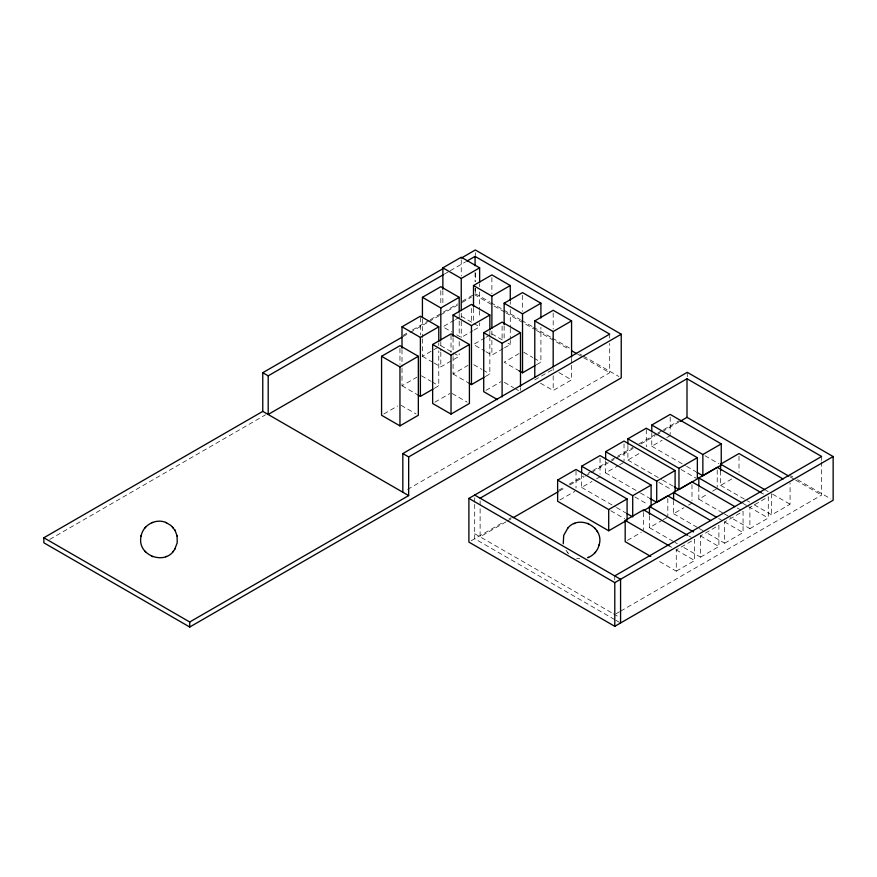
<?xml version="1.0" encoding="UTF-8"?>
<svg xmlns="http://www.w3.org/2000/svg" width="877" height="877" viewBox="0 0 877 877"><rect width="100%" height="100%" fill="white"/><g stroke="black" fill="none" stroke-linecap="round" stroke-linejoin="round"><path stroke-width="0.66" stroke-dasharray="4.38 3.29" d="M444.343 274.139L449.068 271.399M450.252 270.719L465.621 261.85M49.781 539.377L265.523 414.821M403.036 335.431L407.783 332.69M412.519 329.949L429.116 320.368M430.3 319.688L442.151 312.837M443.345 312.157L457.564 303.946M462.311 301.206L475.345 293.674L489.574 301.896M402.96 336.636L408.879 333.227M410.052 332.547L427.79 322.308M428.974 321.629L439.607 315.479M440.791 314.799L457.345 305.24M462.069 302.51L471.53 297.051M454.352 320.171L442.863 326.803L452.05 332.109M455.503 319.513L458.945 317.518M422.429 338.873L422.429 356.292L432.778 350.318M433.918 349.66L438.522 347.007M456.654 334.773L461.247 337.426L472.736 330.782M473.887 330.125L479.631 326.803L479.631 322.791M402.006 368.351L402.006 385.781L416.937 377.154M484.992 337.864L473.503 344.497L484.992 351.129M486.143 337.196L489.585 335.211M433.918 362.925L440.813 366.904L459.197 356.292L459.197 353.617M383.874 413.933L397.665 405.974M453.069 356.555L453.069 373.986L468.011 365.358M434.181 388.434L438.774 385.781L438.774 350.932M486.143 351.798L491.887 355.108L503.376 348.476M504.527 347.818L510.271 344.497L510.271 340.473M434.948 402.148L449.879 393.521M519.085 353.563L504.143 362.19L519.085 370.818M485.244 376.639L489.848 373.986L489.848 337.798M486.011 390.353L500.953 381.725M536.318 364.843L540.912 362.19L540.912 327.34M534.784 379.884L553.179 369.272M540.539 383.194L553.179 390.495L571.563 379.884L571.563 365.139M407.553 489.443L609.701 372.736L609.701 343.433M471.223 540.758L504.22 521.705M508.945 518.987L511.302 517.616M558.539 490.342L564.448 486.932M569.173 484.214L583.348 476.025M588.072 473.306L591.613 471.256M592.786 470.576L606.961 462.387M611.686 459.669L616.41 456.939M617.594 456.259L632.942 447.391M638.851 443.981L656.566 433.753M657.739 433.074L662.464 430.344M663.648 429.664L678.995 420.807M506.128 521.782L480.114 536.801L480.114 506.172M507.301 521.102L512.036 518.373M559.318 491.065L565.226 487.656M569.962 484.926L584.148 476.737M585.332 476.058L590.057 473.328M591.241 472.637L608.978 462.398M610.151 461.719L614.887 458.989M616.071 458.309L633.797 448.07M640.89 443.97L655.075 435.781M656.259 435.102L660.984 432.372M662.168 431.692L678.721 422.133M605.645 460.951L605.645 472.889L618.285 465.599M619.436 464.931L624.029 462.278M627.899 445.45L627.899 460.052L640.539 452.751M651.786 432.986L651.786 446.25L662.135 440.287M666.728 437.623L670.181 435.639M559.932 499.967L574.873 491.35M581.648 474.161L581.648 487.437L591.986 481.462M596.579 478.809L600.032 476.814M720.62 470.796L720.62 485.387L732.109 478.754M627.483 540.342L641.273 532.383M649.44 515.72L649.44 527.658L662.08 520.368M663.231 519.699L667.825 517.046M673.602 500.449L673.602 513.714L683.939 507.739M688.544 505.086L691.986 503.102M698.826 487.206L698.826 499.145L708.024 493.839M712.617 491.186L717.211 488.533M754.275 504.823L771.683 514.876L790.078 504.264L790.078 483.03M676.255 571.157L694.639 560.535L694.639 539.311L676.255 549.923L676.255 571.157L657.684 560.436M700.515 557.147L718.899 546.535L718.899 525.301L700.515 535.913L700.515 557.147L681.944 546.426M724.676 543.203L743.06 532.58L743.06 511.357L724.676 521.968L724.676 543.203L706.106 532.482M749.901 528.634L768.285 518.022L768.285 496.788L749.901 507.41L749.901 528.634L730.168 517.244M615.928 613.845L619.469 611.795M620.653 611.116L821.628 495.088L821.628 461.795M579.708 558.792L576.638 558.254M490.769 302.576L520.412 319.699M521.607 320.379L532.273 326.551M533.468 327.231L551.249 337.502M552.444 338.182L570.225 348.454M579.719 353.935L582.087 355.306M583.282 355.985L618.855 376.529M790.451 475.597L792.83 476.967M797.566 479.708L830.782 498.881M504.604 312.048L475.071 295.001L475.071 288.347M505.777 312.727L535.31 329.774M536.483 330.465L569.557 349.55M577.822 354.319L582.547 357.049M583.72 357.728L609.701 372.736M789.738 476.671L794.463 479.401M795.647 480.081L821.628 495.088M765.698 490.188L768.208 491.635M772.659 494.211L790.078 504.264M704.998 455.744L718.932 463.78M461.247 316.191L472.736 322.824M473.887 323.492L479.631 326.803M491.887 333.885L503.376 340.517M507.98 343.17L510.271 344.497M523.679 352.236L532.876 357.542M534.027 358.211L540.912 362.19M558.923 372.582L571.563 379.884M761.324 492.764L763.648 494.113M720.62 485.387L746.152 500.131M747.314 500.8L749.638 502.148M651.786 446.25L685.452 465.687M686.614 466.356L695.899 471.716M742.753 503.277L747.577 506.062M748.552 506.632L768.285 518.022M681.1 469.535L696.195 478.25M737.261 508.002L740.736 510.019M440.813 345.681L452.313 352.313M453.453 352.971L459.197 356.292M473.755 364.7L481.802 369.338M482.953 370.006L489.848 373.986M504.396 382.383L513.593 387.7M514.744 388.358L519.337 391.01M698.826 499.145L723.207 513.22M724.369 513.889L729.006 516.575M627.899 460.052L661.554 479.478M662.716 480.157L673.163 486.187M658.857 482.383L671.618 489.75M718.68 518.515L723.328 521.19M724.49 521.859L743.06 532.58M422.429 356.292L432.778 362.267M453.069 373.986L469.162 383.271M605.645 472.889L639.311 492.326M640.473 492.995L648.596 497.687M673.602 513.714L697.982 527.79M699.133 528.458L704.944 531.813M634.849 496.919L647.621 504.297M700.328 535.814L718.899 546.535M421.541 375.827L430.728 381.133M431.879 381.802L438.774 385.781M452.181 393.521L467.123 402.148M688.84 535.957L691.164 537.294M581.648 487.437L615.303 506.862M616.465 507.542L625.75 512.902M649.44 527.658L673.821 541.734M674.983 542.403L677.296 543.74M402.006 385.781L418.088 395.067M610.841 510.787L624.764 518.822M669.294 545.9L671.618 547.248M676.068 549.813L694.639 560.535M401.107 405.317L416.049 413.933M474.698 533.72L612.376 613.166M613.462 613.845L619.392 617.265M614.645 619.557L474.698 538.752L474.698 504.385M615.829 620.236L620.576 622.977M568.669 553.815L565.095 549.09M567.09 552.104L567.857 552.992M821.628 456.468L821.628 460.458M771.683 493.641L771.683 514.876M739.004 456.204L739.004 472.122M717.211 469.962L717.211 487.206M691.986 484.521L691.986 500.449M687.272 372.33L687.272 377.79M670.181 417.057L670.181 434.312M667.825 498.476L667.825 515.72M646.283 429.533L646.283 446.777M643.575 512.475L643.575 529.73M624.029 443.707L624.029 460.951M614.744 577.241L614.744 579.905M609.701 334.115L609.701 338.105M600.032 458.243L600.032 474.161M576.014 470.774L576.014 488.029M571.563 358.441L571.563 363.802M553.179 312.979L553.179 329.061M553.179 367.715L553.179 370.39M553.179 375.751L553.179 390.495M522.528 295.286L522.528 311.368M520.489 387.656L520.489 390.331M510.271 301.611L510.271 304.286M510.271 309.647L510.271 327.077M510.271 328.415L510.271 339.136M504.143 326.003L504.143 339.41M502.104 326.112L502.104 340.857M491.887 277.592L491.887 293.674M491.887 330.991L491.887 335.014M491.887 340.375L491.887 355.108M489.848 331.1L489.848 336.461M480.114 500.844L480.114 504.845M479.631 283.918L479.631 286.593M479.631 291.964L479.631 309.384M479.631 310.721L479.631 317.419M475.345 252.708L475.345 255.437M475.345 273.196L475.345 281.385M475.345 288.215L475.345 293.674M475.071 272.363L475.071 281.692M474.698 497.719L474.698 503.245M473.503 308.309L473.503 321.716M471.464 308.419L471.464 323.164M461.247 259.899L461.247 275.981M461.247 313.297L461.247 319.995M461.247 321.333L461.247 337.426M459.197 313.407L459.197 334.85M459.197 341.548L459.197 348.246M453.069 337.798L453.069 355.218M451.03 335.222L451.03 352.642M442.863 290.616L442.863 305.36M440.813 290.725L440.813 304.133M440.813 341.438L440.813 350.822M440.813 352.159L440.813 366.904M438.774 342.885L438.774 345.571M422.429 318.768L422.429 337.524M420.39 317.529L420.39 334.959M402.006 349.594L402.006 367.014M399.956 348.355L399.956 364.437"/><path stroke-width="1.32" d="M141.208 535.814C135.902 555.393 165.994 566.663 175.027 548.728M141.252 535.606C143.225 524.83 156.007 518.132 166.005 522.539M141.098 536.318L141.361 535.102M588.653 557.333L587.776 557.684C593.499 555.579 597.971 550.427 599.221 544.464M599.112 544.968C604.702 527.121 578.886 513.845 567.518 528.436M567.857 528.053L563.703 535.376L563.253 543.751M174.775 549.177L177.22 542.775L177.11 535.814M144.935 527.965L145.703 527.077M172.605 552.017L173.383 551.129M594.759 552.992L595.538 552.104M442.863 289.278L442.863 267.836L461.247 257.224L479.631 267.836L479.631 282.58M461.17 258.156L475.345 249.978L621.234 334.203L621.234 377.899L189.728 627.022L43.85 542.797L43.85 537.765L262.771 411.379L262.771 372.703L443.466 268.384M262.771 372.703L268.198 375.827L443.159 274.819M466.805 261.171L475.071 256.391L609.701 334.115L402.828 453.562L402.828 492.172M422.429 317.419L422.429 297.325L440.813 286.702L459.197 297.325L459.197 312.059M442.863 267.836L461.247 278.447L479.631 267.836M402.006 348.246L402.006 326.803L420.39 316.191L438.774 326.803L438.774 341.548M473.503 306.972L473.503 285.529L491.887 274.907L510.271 285.529L510.271 300.274M422.429 297.325L440.813 307.937L459.197 297.325M401.787 337.327L268.198 414.448L268.198 375.827M381.572 356.292L399.956 345.681L418.34 356.292L418.34 415.26L399.956 425.882L381.572 415.26L381.572 356.292L399.956 366.904L418.34 356.292M453.069 336.461L453.069 315.007L471.464 304.396L489.848 315.007L489.848 329.752M402.006 326.803L420.39 337.426L438.774 326.803M473.503 285.529L491.887 296.141L510.271 285.529M432.646 344.497L451.03 333.885L469.414 344.497L469.414 403.475L451.03 414.087L432.646 403.475L432.646 344.497L451.03 355.108L469.414 344.497M504.143 324.665L504.143 303.212L522.528 292.6L540.912 303.212L540.912 317.956M453.069 315.007L471.464 325.63L489.848 315.007M497.511 399.638L483.72 391.679L483.72 332.701L502.104 322.089L520.489 332.701L520.489 386.318M504.143 303.212L522.528 313.834L540.912 303.212M534.784 377.198L534.784 320.905L553.179 310.294L571.563 320.905L571.563 357.092M483.72 332.701L502.104 343.313L520.489 332.701M418.088 395.067L420.39 396.393L433.03 389.092M534.784 320.905L553.179 331.528L571.563 320.905M469.162 383.271L471.464 384.597L484.104 377.296M519.085 370.818L522.528 372.802L535.167 365.512M402.828 453.562L408.66 456.928L621.234 334.203M43.85 537.765L189.728 621.99L408.66 495.604L408.66 456.928M468.899 498.399L687.272 372.33L833.15 456.555L833.15 500.252L614.788 626.321L468.899 542.096L468.899 498.399L614.788 582.624L833.15 456.555M480.114 498.18L686.998 378.743L821.628 456.468L614.744 575.904M605.645 459.625L605.645 451.666L624.029 441.043L675.104 470.532L675.104 491.767L656.72 502.378L649.758 498.355M627.899 444.124L627.899 438.818L646.283 428.206L697.358 457.684L697.358 478.919L678.962 489.53L674.325 486.856M651.786 431.659L651.786 425.027L670.181 414.404L721.245 443.894L721.245 465.128L702.861 475.74L697.062 472.385M557.629 480.07L576.014 469.447L627.088 498.936L627.088 520.171L608.704 530.782L557.629 501.293L557.629 480.07L608.704 509.548L627.088 498.936M581.648 472.835L581.648 466.202L600.032 455.591L651.107 485.08L651.107 506.303M513.22 517.693L558.134 491.756M679.905 421.453L686.998 417.353L788.555 475.992M605.645 451.666L656.72 481.144L675.104 470.532M627.899 438.818L678.962 468.307L697.358 457.684M651.786 425.027L702.861 454.505L721.245 443.894M581.648 466.202L632.712 495.691L651.107 485.08M720.62 470.796L720.62 464.163L739.004 453.541L783.106 479.006M650.723 556.413L625.18 541.668L625.18 520.434L643.575 509.822L687.678 535.288M649.44 514.393L649.44 506.435L667.825 495.812L710.776 520.609M673.602 499.123L673.602 492.479L691.986 481.868L734.937 506.665M698.826 485.88L698.826 477.921L717.211 467.309L761.324 492.764M643.06 510.951L649.956 506.972M151.82 522.736L152.686 522.385M165.621 556.709L166.498 556.358M573.975 523.712L574.841 523.35M166.093 522.571L170.949 525.498L175.027 530.366M587.776 523.35L588.653 523.712M165.621 522.385L166.498 522.736M151.82 556.358L152.686 556.709M571.914 350.91L576.638 353.639M720.62 464.163L764.722 489.629M698.826 477.921L741.778 502.718M673.602 492.479L716.553 517.277M649.44 506.435L693.554 531.9M626.912 513.571L632.712 516.915L632.712 495.691M625.18 520.434L669.294 545.9M474.698 495.056L620.576 579.28L620.576 622.977M262.771 411.379L408.66 495.604M594.759 528.053L595.538 528.941M172.605 527.077L173.383 527.965M144.935 551.129L145.703 552.017M596.93 530.892L597.533 531.944M175.115 530.519L177.22 536.318M174.775 529.916L175.378 530.98M702.861 454.505L702.861 475.74M686.998 378.743L686.998 417.353M678.962 468.307L678.962 489.53M656.72 481.144L656.72 502.378M614.788 582.624L614.788 626.321M608.704 509.548L608.704 530.782M553.179 331.528L553.179 366.367M522.528 313.834L522.528 372.802M502.104 343.313L502.104 396.93M491.887 296.141L491.887 328.305M475.071 256.391L475.071 265.709M471.464 325.63L471.464 384.597M461.247 278.447L461.247 310.611M451.03 355.108L451.03 414.087M440.813 307.937L440.813 340.101M420.39 337.426L420.39 396.393M399.956 366.904L399.956 425.882M189.728 621.99L189.728 627.022"/></g></svg>
